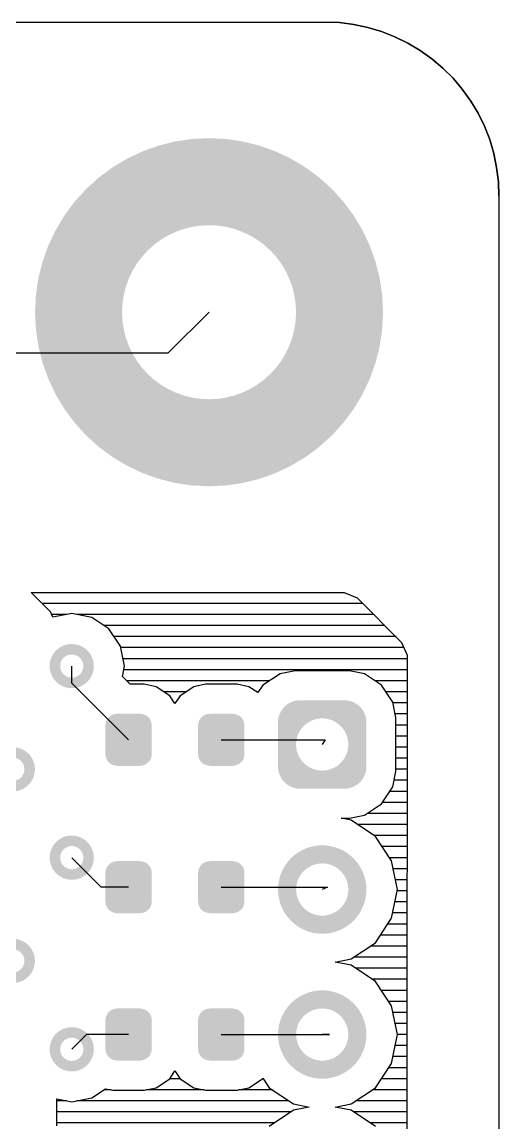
# Model space of a CAD drawing. Extents: x 295 to 953, y 10 to 290.
# Drawn here: x 784.03 to 800.48, y 232.05 to 270 of the extents above; entities that cross this region are included whole.
import ezdxf

# ---------------------------------------------------------------- set-up
doc = ezdxf.new("R2010")
doc.units = 0
doc.header["$LTSCALE"] = 5
doc.header["$MEASUREMENT"] = 0
doc.layers.get('0').update_dxf_attribs({"linetype": 'CONTINUOUS', "lineweight": 25})

msp = doc.modelspace()

# ---------------------------------------------------------------- linework, layer by layer
for p, q in [((586.482, 270), (794.478, 270)), ((586.482, 270), (794.478, 270)), ((794.478, 270), (794.975, 269.979)), ((794.975, 269.979), (794.478, 270)), ((794.975, 269.979), (795.468, 269.913)), ((795.468, 269.913), (794.975, 269.979)), ((795.468, 269.913), (795.951, 269.812)), ((795.951, 269.812), (795.468, 269.913)), ((795.951, 269.812), (796.428, 269.674)), ((796.428, 269.674), (795.951, 269.812)), ((796.428, 269.674), (796.891, 269.492)), ((796.891, 269.492), (796.428, 269.674)), ((796.891, 269.492), (797.338, 269.273)), ((797.338, 269.273), (796.891, 269.492)), ((797.338, 269.273), (797.759, 269.019)), ((797.759, 269.019), (797.338, 269.273)), ((797.759, 269.019), (798.166, 268.735)), ((798.166, 268.735), (797.759, 269.019)), ((798.166, 268.735), (798.542, 268.41)), ((798.542, 268.41), (798.166, 268.735)), ((798.542, 268.41), (798.892, 268.059)), ((798.892, 268.059), (798.542, 268.41)), ((798.892, 268.059), (799.212, 267.683)), ((799.212, 267.683), (798.892, 268.059)), ((799.212, 267.683), (799.502, 267.277)), ((799.502, 267.277), (799.212, 267.683)), ((799.502, 267.277), (799.756, 266.855)), ((799.756, 266.855), (799.502, 267.277)), ((799.756, 266.855), (799.974, 266.408)), ((799.974, 266.408), (799.756, 266.855)), ((799.974, 266.408), (800.157, 265.946)), ((800.157, 265.946), (799.974, 266.408)), ((800.157, 265.946), (800.294, 265.468)), ((800.294, 265.468), (800.157, 265.946)), ((800.294, 265.468), (800.396, 264.986)), ((800.396, 264.986), (800.294, 265.468)), ((800.396, 264.986), (800.457, 264.493)), ((800.457, 264.493), (800.396, 264.986)), ((800.457, 264.493), (800.477, 263.995)), ((800.477, 263.995), (800.457, 264.493)), ((800.477, 263.995), (800.477, 75.999)), ((800.477, 263.995), (800.477, 75.999)), ((789.073, 258.595), (790.48, 259.997)), ((781.757, 258.595), (789.073, 258.595)), ((784.424, 250.259), (784.348, 250.34)), ((784.348, 250.34), (795.138, 250.34)), ((784.577, 250.106), (784.424, 250.259)), ((785.009, 249.675), (784.577, 250.106)), ((795.138, 250.34), (795.585, 250.152)), ((795.585, 250.152), (797.119, 248.618)), ((795.783, 249.959), (784.729, 249.959)), ((785.09, 249.481), (785.009, 249.675)), ((785.572, 249.578), (785.049, 249.578)), ((785.745, 249.608), (785.09, 249.481)), ((786.441, 249.471), (785.745, 249.608)), ((796.164, 249.578), (785.923, 249.578)), ((787.03, 249.08), (786.441, 249.471)), ((796.545, 249.197), (786.858, 249.197)), ((787.422, 248.491), (787.03, 249.08)), ((796.926, 248.816), (787.208, 248.816)), ((797.119, 248.618), (797.307, 248.171)), ((787.559, 247.8), (787.422, 248.491)), ((797.195, 248.435), (787.432, 248.435)), ((785.745, 247.216), (785.745, 247.8)), ((787.493, 247.444), (787.559, 247.8)), ((797.307, 248.054), (787.508, 248.054)), ((797.307, 248.171), (797.302, 233.195)), ((787.762, 247.175), (787.493, 247.444)), ((797.307, 247.673), (787.533, 247.673)), ((792.928, 247.536), (792.339, 247.14)), ((793.446, 247.637), (792.928, 247.536)), ((795.321, 247.637), (793.446, 247.637)), ((795.839, 247.536), (795.321, 247.637)), ((796.428, 247.14), (795.839, 247.536)), ((787.706, 245.26), (785.745, 247.216)), ((792.562, 247.292), (787.645, 247.292)), ((788.244, 247.175), (787.762, 247.175)), ((788.656, 247.089), (788.244, 247.175)), ((789.123, 246.779), (788.656, 247.089)), ((789.951, 247.089), (789.484, 246.779)), ((790.363, 247.175), (789.951, 247.089)), ((791.445, 247.175), (790.363, 247.175)), ((791.856, 247.089), (791.445, 247.175)), ((792.166, 246.886), (791.856, 247.089)), ((792.339, 247.14), (792.166, 246.886)), ((797.307, 247.292), (796.205, 247.292)), ((796.82, 246.555), (796.428, 247.14)), ((789.677, 246.911), (788.93, 246.911)), ((789.301, 246.51), (789.123, 246.779)), ((789.484, 246.779), (789.301, 246.51)), ((792.187, 246.911), (792.131, 246.911)), ((797.307, 246.911), (796.581, 246.911)), ((789.316, 246.53), (789.291, 246.53)), ((796.921, 246.032), (796.82, 246.555)), ((797.307, 246.53), (796.825, 246.53)), ((797.307, 246.149), (796.901, 246.149)), ((796.921, 244.163), (796.921, 246.032)), ((797.307, 245.768), (796.921, 245.768)), ((790.901, 245.26), (794.478, 245.26)), ((794.478, 245.26), (794.381, 245.097)), ((797.307, 245.387), (796.921, 245.387)), ((797.307, 245.006), (796.921, 245.006)), ((797.307, 244.625), (796.921, 244.625)), ((796.82, 243.639), (796.921, 244.163)), ((797.307, 244.244), (796.921, 244.244)), ((796.428, 243.055), (796.82, 243.639)), ((797.307, 243.863), (796.865, 243.863)), ((797.307, 243.482), (796.713, 243.482)), ((795.839, 242.659), (796.428, 243.055)), ((797.307, 243.101), (796.459, 243.101)), ((795.377, 242.491), (795.036, 242.557)), ((795.036, 242.557), (795.321, 242.557)), ((795.321, 242.557), (795.839, 242.659)), ((796.215, 241.928), (795.377, 242.491)), ((797.307, 242.72), (795.925, 242.72)), ((797.307, 242.339), (795.605, 242.339)), ((797.307, 241.958), (796.174, 241.958)), ((796.774, 241.089), (796.215, 241.928)), ((797.307, 241.577), (796.454, 241.577)), ((786.761, 240.18), (785.745, 241.196)), ((797.307, 241.196), (796.708, 241.196)), ((796.972, 240.099), (796.774, 241.089)), ((797.307, 240.815), (796.83, 240.815)), ((797.307, 240.434), (796.906, 240.434)), ((787.706, 240.18), (786.761, 240.18)), ((790.901, 240.18), (794.559, 240.18)), ((794.559, 240.18), (794.381, 240.099)), ((796.774, 239.108), (796.972, 240.099)), ((797.307, 240.053), (796.962, 240.053)), ((797.307, 239.672), (796.891, 239.672)), ((796.215, 238.265), (796.774, 239.108)), ((797.307, 239.291), (796.814, 239.291)), ((797.307, 238.91), (796.642, 238.91)), ((797.307, 238.529), (796.388, 238.529)), ((795.377, 237.706), (796.215, 238.265)), ((797.307, 238.148), (796.032, 238.148)), ((794.833, 237.599), (795.377, 237.706)), ((795.377, 237.488), (794.833, 237.599)), ((797.307, 237.767), (795.463, 237.767)), ((796.215, 236.929), (795.377, 237.488)), ((797.307, 237.386), (795.534, 237.386)), ((797.307, 237.005), (796.103, 237.005)), ((796.774, 236.091), (796.215, 236.929)), ((797.307, 236.624), (796.418, 236.624)), ((797.307, 236.243), (796.677, 236.243)), ((796.972, 235.1), (796.774, 236.091)), ((797.307, 235.862), (796.82, 235.862)), ((797.307, 235.481), (796.896, 235.481)), ((786.253, 235.1), (785.745, 234.592)), ((787.706, 235.1), (786.253, 235.1)), ((790.901, 235.1), (794.635, 235.1)), ((794.635, 235.1), (794.381, 235.1)), ((796.774, 234.104), (796.972, 235.1)), ((797.307, 235.1), (796.972, 235.1)), ((797.307, 234.719), (796.896, 234.719)), ((797.307, 234.338), (796.82, 234.338)), ((789.123, 233.576), (789.301, 233.845)), ((789.301, 233.845), (789.484, 233.576)), ((796.215, 233.266), (796.774, 234.104)), ((797.307, 233.957), (796.672, 233.957)), ((788.656, 233.266), (789.123, 233.576)), ((789.489, 233.576), (789.118, 233.576)), ((789.484, 233.576), (789.951, 233.266)), ((791.856, 233.266), (792.324, 233.576)), ((792.349, 233.576), (792.319, 233.576)), ((792.324, 233.576), (792.334, 233.591)), ((792.334, 233.591), (792.552, 233.266)), ((797.307, 233.576), (796.418, 233.576)), ((786.441, 232.916), (786.914, 233.231)), ((787.107, 233.195), (786.858, 233.195)), ((786.914, 233.231), (787.162, 233.18)), ((787.162, 233.18), (788.244, 233.18)), ((788.244, 233.18), (788.656, 233.266)), ((790.307, 233.195), (788.3, 233.195)), ((789.951, 233.266), (790.363, 233.18)), ((790.363, 233.18), (791.445, 233.18)), ((791.445, 233.18), (791.856, 233.266)), ((792.664, 233.195), (791.501, 233.195)), ((792.552, 233.266), (793.391, 232.707)), ((795.377, 232.707), (796.215, 233.266)), ((797.302, 233.195), (796.103, 233.195)), ((797.302, 233.195), (797.302, 218.59)), ((785.237, 231.95), (785.237, 232.88)), ((785.237, 232.88), (785.745, 232.778)), ((785.572, 232.814), (785.237, 232.814)), ((785.745, 232.778), (786.441, 232.916)), ((793.233, 232.814), (785.923, 232.814)), ((793.391, 232.707), (793.934, 232.596)), ((794.833, 232.596), (795.377, 232.707)), ((797.302, 232.814), (795.534, 232.814)), ((793.304, 232.433), (785.237, 232.433)), ((793.391, 232.489), (792.552, 231.93)), ((793.934, 232.596), (793.391, 232.489)), ((795.377, 232.489), (794.833, 232.596)), ((796.215, 231.93), (795.377, 232.489)), ((797.302, 232.433), (795.463, 232.433)), ((792.735, 232.052), (785.237, 232.052)), ((797.302, 232.052), (796.032, 232.052))]:
    msp.add_line(p, q)
for points, const_width in [([(794.979, 259.997, -1), (785.98, 259.997, -1)], 3), ([(786.326, 247.8, -1), (785.165, 247.8, -1)], 0.363), ([(784.294, 244.244, -1), (783.133, 244.244, -1)], 0.363), ([(786.326, 241.196, -1), (785.165, 241.196, -1)], 0.363), ([(795.593, 240.099, -1), (793.17, 240.099, -1)], 0.625), ([(784.294, 237.64, -1), (783.133, 237.64, -1)], 0.363), ([(795.593, 235.1, -1), (793.17, 235.1, -1)], 0.625), ([(786.326, 234.592, -1), (785.165, 234.592, -1)], 0.363)]:
    msp.add_lwpolyline(points, format="xyb", close=True, dxfattribs=dict(const_width=const_width))
for points in [[(795.778, 246.28), (795.763, 246.303), (792.984, 246.28), (793, 246.303)], [(795.763, 246.303), (795.746, 246.325), (793, 246.303), (793.016, 246.325)], [(795.746, 246.325), (795.729, 246.347), (793.016, 246.325), (793.034, 246.347)], [(795.729, 246.347), (795.71, 246.368), (793.034, 246.347), (793.051, 246.368)], [(795.71, 246.368), (795.692, 246.388), (793.051, 246.368), (793.071, 246.388)], [(795.692, 246.388), (795.671, 246.408), (793.071, 246.388), (793.09, 246.408)], [(795.671, 246.408), (795.651, 246.427), (793.09, 246.408), (793.112, 246.427)], [(795.651, 246.427), (795.63, 246.445), (793.112, 246.427), (793.131, 246.445)], [(795.63, 246.445), (795.609, 246.463), (793.131, 246.445), (793.154, 246.463)], [(795.609, 246.463), (795.586, 246.479), (793.154, 246.463), (793.176, 246.479)], [(795.586, 246.479), (795.563, 246.495), (793.176, 246.479), (793.2, 246.495)], [(795.563, 246.495), (795.539, 246.51), (793.2, 246.495), (793.222, 246.51)], [(795.539, 246.51), (795.516, 246.524), (793.222, 246.51), (793.247, 246.524)], [(795.516, 246.524), (795.491, 246.537), (793.247, 246.524), (793.27, 246.537)], [(795.491, 246.537), (795.466, 246.549), (793.27, 246.537), (793.297, 246.549)], [(795.466, 246.549), (795.44, 246.561), (793.297, 246.549), (793.321, 246.561)], [(795.44, 246.561), (795.415, 246.571), (793.321, 246.561), (793.348, 246.571)], [(795.415, 246.571), (795.388, 246.581), (793.348, 246.571), (793.373, 246.581)], [(795.388, 246.581), (795.363, 246.589), (793.373, 246.581), (793.401, 246.589)], [(795.363, 246.589), (795.334, 246.597), (793.401, 246.589), (793.426, 246.597)], [(795.334, 246.597), (795.309, 246.603), (793.426, 246.597), (793.456, 246.603)], [(795.309, 246.603), (795.279, 246.609), (793.456, 246.603), (793.48, 246.609)], [(795.279, 246.609), (795.254, 246.613), (793.48, 246.609), (793.512, 246.613)], [(795.254, 246.613), (795.222, 246.617), (793.512, 246.613), (793.535, 246.617)], [(795.222, 246.617), (795.199, 246.619), (793.535, 246.617), (793.57, 246.619)], [(795.199, 246.619), (795.158, 246.621), (793.57, 246.619), (793.591, 246.621)], [(795.158, 246.621), (795.143, 246.621), (793.591, 246.621), (793.619, 246.621)], [(788.483, 245.885), (788.434, 245.986), (786.927, 245.885), (786.981, 245.986)], [(788.434, 245.986), (788.423, 245.998), (786.981, 245.986), (786.987, 245.998)], [(788.423, 245.998), (788.345, 246.077), (786.987, 245.998), (787.07, 246.077)], [(788.345, 246.077), (788.329, 246.085), (787.07, 246.077), (787.078, 246.085)], [(788.329, 246.085), (788.233, 246.136), (787.078, 246.085), (787.184, 246.136)], [(788.233, 246.136), (788.207, 246.14), (787.184, 246.136), (787.193, 246.14)], [(788.207, 246.14), (788.107, 246.156), (787.193, 246.14), (787.305, 246.156)], [(788.107, 246.156), (788.107, 246.159), (787.305, 246.156), (787.305, 246.159)], [(791.678, 245.885), (791.629, 245.986), (790.122, 245.885), (790.176, 245.986)], [(791.629, 245.986), (791.618, 245.998), (790.176, 245.986), (790.182, 245.998)], [(791.618, 245.998), (791.541, 246.077), (790.182, 245.998), (790.265, 246.077)], [(791.541, 246.077), (791.525, 246.085), (790.265, 246.077), (790.274, 246.085)], [(791.525, 246.085), (791.428, 246.136), (790.274, 246.085), (790.379, 246.136)], [(791.428, 246.136), (791.402, 246.14), (790.379, 246.136), (790.388, 246.14)], [(791.402, 246.14), (791.303, 246.156), (790.388, 246.14), (790.5, 246.156)], [(791.303, 246.156), (791.303, 246.159), (790.5, 246.156), (790.5, 246.159)], [(793.954, 245.889), (794.007, 245.915), (792.858, 245.889), (792.859, 245.915)], [(794.008, 245.916), (794.064, 245.939), (792.859, 245.916), (792.862, 245.939)], [(794.007, 245.915), (794.008, 245.916), (792.859, 245.915), (792.859, 245.916)], [(794.064, 245.939), (794.121, 245.958), (792.862, 245.939), (792.864, 245.958)], [(794.121, 245.958), (794.167, 245.97), (792.864, 245.958), (792.865, 245.97)], [(794.167, 245.97), (794.18, 245.974), (792.865, 245.97), (792.866, 245.974)], [(794.18, 245.974), (794.239, 245.985), (792.866, 245.974), (792.868, 245.985)], [(794.239, 245.985), (794.299, 245.993), (792.868, 245.985), (792.869, 245.993)], [(794.299, 245.993), (794.359, 245.996), (792.869, 245.993), (792.87, 245.996)], [(795.892, 245.998), (795.886, 246.025), (792.87, 245.998), (792.875, 246.025)], [(795.893, 245.996), (795.892, 245.998), (792.87, 245.996), (792.87, 245.998)], [(795.886, 246.025), (795.88, 246.053), (792.875, 246.025), (792.883, 246.053)], [(795.88, 246.053), (795.872, 246.079), (792.883, 246.053), (792.889, 246.079)], [(795.872, 246.079), (795.864, 246.106), (792.889, 246.079), (792.899, 246.106)], [(795.864, 246.106), (795.854, 246.132), (792.899, 246.106), (792.907, 246.132)], [(795.854, 246.132), (795.844, 246.158), (792.907, 246.132), (792.918, 246.158)], [(795.844, 246.158), (795.833, 246.183), (792.918, 246.158), (792.929, 246.183)], [(795.833, 246.183), (795.821, 246.208), (792.929, 246.183), (792.942, 246.208)], [(795.821, 246.208), (795.807, 246.232), (792.942, 246.208), (792.955, 246.232)], [(795.807, 246.232), (795.793, 246.257), (792.955, 246.232), (792.969, 246.257)], [(795.793, 246.257), (795.778, 246.28), (792.969, 246.257), (792.984, 246.28)], [(795.893, 245.996), (795.893, 245.996), (794.42, 245.996), (794.359, 245.996)], [(795.893, 245.991), (795.893, 245.996), (794.48, 245.991), (794.42, 245.996)], [(795.895, 245.983), (795.893, 245.991), (794.54, 245.983), (794.48, 245.991)], [(795.897, 245.97), (795.895, 245.983), (794.599, 245.97), (794.54, 245.983)], [(795.899, 245.953), (795.897, 245.97), (794.657, 245.953), (794.599, 245.97)], [(795.9, 245.943), (795.899, 245.953), (794.685, 245.943), (794.657, 245.953)], [(795.901, 245.933), (795.9, 245.943), (794.714, 245.933), (794.685, 245.943)], [(795.903, 245.909), (795.901, 245.933), (794.769, 245.909), (794.714, 245.933)], [(795.905, 245.888), (795.903, 245.909), (794.809, 245.888), (794.769, 245.909)], [(788.506, 245.76), (788.489, 245.872), (786.906, 245.76), (786.925, 245.872)], [(788.506, 245.758), (788.506, 245.76), (786.906, 245.758), (786.906, 245.76)], [(788.506, 244.762), (788.506, 245.758), (786.906, 244.762), (786.906, 245.758)], [(788.489, 245.872), (788.483, 245.885), (786.925, 245.872), (786.927, 245.885)], [(791.701, 245.76), (791.684, 245.872), (790.101, 245.76), (790.12, 245.872)], [(791.701, 245.758), (791.701, 245.76), (790.101, 245.758), (790.101, 245.76)], [(791.701, 244.762), (791.701, 245.758), (790.101, 244.762), (790.101, 245.758)], [(791.684, 245.872), (791.678, 245.885), (790.12, 245.872), (790.122, 245.885)], [(793.904, 245.859), (793.954, 245.889), (792.857, 245.859), (792.858, 245.889)], [(793.902, 245.858), (793.904, 245.859), (792.857, 245.858), (792.857, 245.859)], [(793.852, 245.824), (793.902, 245.858), (792.857, 245.824), (792.857, 245.858)], [(793.804, 245.787), (793.852, 245.824), (792.857, 245.787), (792.857, 245.824)], [(793.759, 245.747), (793.804, 245.787), (792.857, 245.747), (792.857, 245.787)], [(793.717, 245.703), (793.759, 245.747), (792.857, 245.703), (792.857, 245.747)], [(793.678, 245.657), (793.717, 245.703), (792.857, 245.657), (792.857, 245.703)], [(793.642, 245.609), (793.678, 245.657), (792.857, 245.609), (792.857, 245.657)], [(793.609, 245.558), (793.642, 245.609), (792.857, 245.558), (792.857, 245.609)], [(793.58, 245.505), (793.609, 245.558), (792.857, 245.505), (792.857, 245.558)], [(795.905, 245.881), (795.905, 245.888), (794.823, 245.881), (794.809, 245.888)], [(795.905, 245.859), (795.905, 245.881), (794.858, 245.859), (794.823, 245.881)], [(795.905, 245.849), (795.905, 245.859), (794.874, 245.849), (794.858, 245.859)], [(795.905, 245.814), (795.905, 245.849), (794.924, 245.814), (794.874, 245.849)], [(795.905, 245.776), (795.905, 245.814), (794.971, 245.776), (794.924, 245.814)], [(795.905, 245.735), (795.905, 245.776), (795.015, 245.735), (794.971, 245.776)], [(795.905, 245.691), (795.905, 245.735), (795.056, 245.691), (795.015, 245.735)], [(795.905, 245.644), (795.905, 245.691), (795.095, 245.644), (795.056, 245.691)], [(795.905, 245.595), (795.905, 245.644), (795.13, 245.595), (795.095, 245.644)], [(795.905, 245.544), (795.905, 245.595), (795.162, 245.544), (795.13, 245.595)], [(795.905, 245.49), (795.905, 245.544), (795.19, 245.49), (795.162, 245.544)], [(793.554, 245.45), (793.58, 245.505), (792.857, 245.45), (792.857, 245.505)], [(793.532, 245.394), (793.554, 245.45), (792.857, 245.394), (792.857, 245.45)], [(793.514, 245.336), (793.532, 245.394), (792.857, 245.336), (792.857, 245.394)], [(793.5, 245.278), (793.514, 245.336), (792.857, 245.278), (792.857, 245.336)], [(793.49, 245.218), (793.5, 245.278), (792.857, 245.218), (792.857, 245.278)], [(793.484, 245.158), (793.49, 245.218), (792.857, 245.158), (792.857, 245.218)], [(793.482, 245.097), (793.484, 245.158), (792.857, 245.097), (792.857, 245.158)], [(795.905, 245.435), (795.905, 245.49), (795.214, 245.435), (795.19, 245.49)], [(795.905, 245.378), (795.905, 245.435), (795.235, 245.378), (795.214, 245.435)], [(795.905, 245.32), (795.905, 245.378), (795.252, 245.32), (795.235, 245.378)], [(795.905, 245.261), (795.905, 245.32), (795.265, 245.261), (795.252, 245.32)], [(795.905, 245.202), (795.905, 245.261), (795.274, 245.202), (795.265, 245.261)], [(795.905, 245.141), (795.905, 245.202), (795.279, 245.141), (795.274, 245.202)], [(788.506, 244.76), (788.506, 244.762), (786.906, 244.76), (786.906, 244.762)], [(791.701, 244.76), (791.701, 244.762), (790.101, 244.76), (790.101, 244.762)], [(793.483, 245.053), (793.482, 245.097), (792.857, 245.053), (792.857, 245.097)], [(793.488, 244.993), (793.483, 245.053), (792.857, 244.993), (792.857, 245.053)], [(793.497, 244.933), (793.488, 244.993), (792.857, 244.933), (792.857, 244.993)], [(793.51, 244.874), (793.497, 244.933), (792.857, 244.874), (792.857, 244.933)], [(793.527, 244.816), (793.51, 244.874), (792.857, 244.816), (792.857, 244.874)], [(793.548, 244.76), (793.527, 244.816), (792.857, 244.76), (792.857, 244.816)], [(795.905, 244.744), (795.905, 244.801), (795.208, 244.744), (795.23, 244.801)], [(795.905, 244.801), (795.905, 244.859), (795.23, 244.801), (795.248, 244.859)], [(795.905, 244.859), (795.905, 244.917), (795.248, 244.859), (795.262, 244.917)], [(795.905, 244.917), (795.905, 244.977), (795.262, 244.917), (795.272, 244.977)], [(795.905, 244.977), (795.905, 245.037), (795.272, 244.977), (795.278, 245.037)], [(795.905, 245.037), (795.905, 245.097), (795.278, 245.037), (795.28, 245.097)], [(795.905, 245.097), (795.905, 245.141), (795.28, 245.097), (795.279, 245.141)], [(788.487, 244.648), (788.506, 244.76), (786.923, 244.648), (786.906, 244.76)], [(788.485, 244.635), (788.487, 244.648), (786.929, 244.635), (786.923, 244.648)], [(788.431, 244.534), (788.485, 244.635), (786.978, 244.534), (786.929, 244.635)], [(788.425, 244.522), (788.431, 244.534), (786.989, 244.522), (786.978, 244.534)], [(788.342, 244.443), (788.425, 244.522), (787.067, 244.443), (786.989, 244.522)], [(788.334, 244.435), (788.342, 244.443), (787.083, 244.435), (787.067, 244.443)], [(788.228, 244.384), (788.334, 244.435), (787.179, 244.384), (787.083, 244.435)], [(788.219, 244.38), (788.228, 244.384), (787.205, 244.38), (787.179, 244.384)], [(791.682, 244.648), (791.701, 244.76), (790.118, 244.648), (790.101, 244.76)], [(791.68, 244.635), (791.682, 244.648), (790.125, 244.635), (790.118, 244.648)], [(791.627, 244.534), (791.68, 244.635), (790.174, 244.534), (790.125, 244.635)], [(791.621, 244.522), (791.627, 244.534), (790.185, 244.522), (790.174, 244.534)], [(791.538, 244.443), (791.621, 244.522), (790.262, 244.443), (790.185, 244.522)], [(791.529, 244.435), (791.538, 244.443), (790.278, 244.435), (790.262, 244.443)], [(791.423, 244.384), (791.529, 244.435), (790.375, 244.384), (790.278, 244.435)], [(791.414, 244.38), (791.423, 244.384), (790.401, 244.38), (790.375, 244.384)], [(793.572, 244.704), (793.548, 244.76), (792.857, 244.704), (792.857, 244.76)], [(793.601, 244.651), (793.572, 244.704), (792.857, 244.651), (792.857, 244.704)], [(793.632, 244.6), (793.601, 244.651), (792.857, 244.6), (792.857, 244.651)], [(793.667, 244.55), (793.632, 244.6), (792.857, 244.55), (792.857, 244.6)], [(793.706, 244.504), (793.667, 244.55), (792.857, 244.504), (792.857, 244.55)], [(793.747, 244.46), (793.706, 244.504), (792.857, 244.46), (792.857, 244.504)], [(793.792, 244.419), (793.747, 244.46), (792.857, 244.419), (792.857, 244.46)], [(793.838, 244.38), (793.792, 244.419), (792.857, 244.38), (792.857, 244.419)], [(795.905, 244.371), (795.905, 244.408), (794.911, 244.371), (794.958, 244.408)], [(795.905, 244.408), (795.905, 244.448), (794.958, 244.408), (795.003, 244.448)], [(795.905, 244.448), (795.905, 244.491), (795.003, 244.448), (795.045, 244.491)], [(795.905, 244.491), (795.905, 244.537), (795.045, 244.491), (795.085, 244.537)], [(795.905, 244.537), (795.905, 244.586), (795.085, 244.537), (795.121, 244.586)], [(795.905, 244.586), (795.905, 244.637), (795.121, 244.586), (795.153, 244.637)], [(795.905, 244.637), (795.905, 244.69), (795.153, 244.637), (795.183, 244.69)], [(795.905, 244.69), (795.905, 244.744), (795.183, 244.69), (795.208, 244.744)], [(788.107, 244.364), (788.219, 244.38), (787.305, 244.364), (787.205, 244.38)], [(788.107, 244.361), (788.107, 244.364), (787.305, 244.361), (787.305, 244.364)], [(791.303, 244.364), (791.414, 244.38), (790.5, 244.364), (790.401, 244.38)], [(791.303, 244.361), (791.303, 244.364), (790.5, 244.361), (790.5, 244.364)], [(793.888, 244.346), (793.838, 244.38), (792.857, 244.346), (792.857, 244.38)], [(793.905, 244.335), (793.888, 244.346), (792.857, 244.335), (792.857, 244.346)], [(793.939, 244.314), (793.905, 244.335), (792.858, 244.314), (792.857, 244.335)], [(793.953, 244.307), (793.939, 244.314), (792.858, 244.307), (792.858, 244.314)], [(793.993, 244.286), (793.953, 244.307), (792.859, 244.286), (792.858, 244.307)], [(794.048, 244.262), (793.993, 244.286), (792.861, 244.262), (792.859, 244.286)], [(794.077, 244.252), (794.048, 244.262), (792.862, 244.252), (792.861, 244.262)], [(794.105, 244.242), (794.077, 244.252), (792.863, 244.242), (792.862, 244.252)], [(794.163, 244.225), (794.105, 244.242), (792.866, 244.225), (792.863, 244.242)], [(794.223, 244.212), (794.163, 244.225), (792.868, 244.212), (792.866, 244.225)], [(794.282, 244.204), (794.223, 244.212), (792.869, 244.204), (792.868, 244.212)], [(794.343, 244.199), (794.282, 244.204), (792.87, 244.199), (792.869, 244.204)], [(795.892, 244.197), (795.892, 244.199), (792.87, 244.197), (792.87, 244.199)], [(795.887, 244.17), (795.892, 244.197), (792.876, 244.17), (792.87, 244.197)], [(795.88, 244.142), (795.887, 244.17), (792.882, 244.142), (792.876, 244.17)], [(795.873, 244.116), (795.88, 244.142), (792.89, 244.116), (792.882, 244.142)], [(795.864, 244.089), (795.873, 244.116), (792.898, 244.089), (792.89, 244.116)], [(795.855, 244.063), (795.864, 244.089), (792.908, 244.063), (792.898, 244.089)], [(795.844, 244.037), (795.855, 244.063), (792.918, 244.037), (792.908, 244.063)], [(795.833, 244.012), (795.844, 244.037), (792.93, 244.012), (792.918, 244.037)], [(795.82, 243.987), (795.833, 244.012), (792.942, 243.987), (792.93, 244.012)], [(795.892, 244.199), (795.893, 244.202), (794.403, 244.199), (794.463, 244.202)], [(795.893, 244.202), (795.894, 244.21), (794.463, 244.202), (794.523, 244.21)], [(795.894, 244.21), (795.896, 244.221), (794.523, 244.21), (794.583, 244.221)], [(795.896, 244.221), (795.897, 244.225), (794.583, 244.221), (794.595, 244.225)], [(795.897, 244.225), (795.898, 244.237), (794.595, 244.225), (794.641, 244.237)], [(795.898, 244.237), (795.9, 244.256), (794.641, 244.237), (794.698, 244.256)], [(795.9, 244.256), (795.903, 244.279), (794.698, 244.256), (794.754, 244.279)], [(795.903, 244.279), (795.903, 244.28), (794.754, 244.279), (794.755, 244.28)], [(795.903, 244.28), (795.904, 244.306), (794.755, 244.28), (794.808, 244.306)], [(795.904, 244.306), (795.905, 244.335), (794.808, 244.306), (794.858, 244.335)], [(795.905, 244.335), (795.905, 244.337), (794.858, 244.335), (794.86, 244.337)], [(795.905, 244.337), (795.905, 244.371), (794.86, 244.337), (794.911, 244.371)], [(795.808, 243.963), (795.82, 243.987), (792.955, 243.963), (792.942, 243.987)], [(795.793, 243.938), (795.808, 243.963), (792.969, 243.938), (792.955, 243.963)], [(795.779, 243.915), (795.793, 243.938), (792.984, 243.915), (792.969, 243.938)], [(795.762, 243.892), (795.779, 243.915), (793, 243.892), (792.984, 243.915)], [(795.746, 243.87), (795.762, 243.892), (793.017, 243.87), (793, 243.892)], [(795.728, 243.848), (795.746, 243.87), (793.034, 243.848), (793.017, 243.87)], [(795.711, 243.827), (795.728, 243.848), (793.052, 243.827), (793.034, 243.848)], [(795.691, 243.806), (795.711, 243.827), (793.071, 243.806), (793.052, 243.827)], [(795.672, 243.787), (795.691, 243.806), (793.091, 243.787), (793.071, 243.806)], [(795.651, 243.768), (795.672, 243.787), (793.111, 243.768), (793.091, 243.787)], [(795.631, 243.75), (795.651, 243.768), (793.132, 243.75), (793.111, 243.768)], [(795.608, 243.732), (795.631, 243.75), (793.154, 243.732), (793.132, 243.75)], [(795.587, 243.716), (795.608, 243.732), (793.176, 243.716), (793.154, 243.732)], [(795.563, 243.7), (795.587, 243.716), (793.199, 243.7), (793.176, 243.716)], [(795.54, 243.685), (795.563, 243.7), (793.223, 243.685), (793.199, 243.7)], [(795.515, 243.671), (795.54, 243.685), (793.246, 243.671), (793.223, 243.685)], [(795.492, 243.658), (795.515, 243.671), (793.272, 243.658), (793.246, 243.671)], [(795.465, 243.645), (795.492, 243.658), (793.296, 243.645), (793.272, 243.658)], [(795.441, 243.634), (795.465, 243.645), (793.322, 243.634), (793.296, 243.645)], [(795.414, 243.624), (795.441, 243.634), (793.347, 243.624), (793.322, 243.634)], [(795.389, 243.614), (795.414, 243.624), (793.374, 243.614), (793.347, 243.624)], [(795.361, 243.606), (795.389, 243.614), (793.4, 243.606), (793.374, 243.614)], [(795.336, 243.598), (795.361, 243.606), (793.428, 243.598), (793.4, 243.606)], [(795.306, 243.592), (795.336, 243.598), (793.453, 243.592), (793.428, 243.598)], [(795.282, 243.586), (795.306, 243.592), (793.483, 243.586), (793.453, 243.592)], [(795.251, 243.582), (795.282, 243.586), (793.508, 243.582), (793.483, 243.586)], [(795.227, 243.578), (795.251, 243.582), (793.54, 243.578), (793.508, 243.582)], [(795.192, 243.575), (795.227, 243.578), (793.564, 243.575), (793.54, 243.578)], [(795.171, 243.574), (795.192, 243.575), (793.605, 243.574), (793.564, 243.575)], [(795.143, 243.573), (795.171, 243.574), (793.619, 243.573), (793.605, 243.574)], [(788.423, 240.918), (788.345, 240.997), (786.987, 240.918), (787.07, 240.997)], [(788.345, 240.997), (788.329, 241.005), (787.07, 240.997), (787.078, 241.005)], [(788.329, 241.005), (788.233, 241.056), (787.078, 241.005), (787.184, 241.056)], [(788.233, 241.056), (788.207, 241.06), (787.184, 241.056), (787.193, 241.06)], [(788.207, 241.06), (788.107, 241.076), (787.193, 241.06), (787.305, 241.076)], [(788.107, 241.076), (788.107, 241.079), (787.305, 241.076), (787.305, 241.079)], [(791.618, 240.918), (791.541, 240.997), (790.182, 240.918), (790.265, 240.997)], [(791.541, 240.997), (791.525, 241.005), (790.265, 240.997), (790.274, 241.005)], [(791.525, 241.005), (791.428, 241.056), (790.274, 241.005), (790.379, 241.056)], [(791.428, 241.056), (791.402, 241.06), (790.379, 241.056), (790.388, 241.06)], [(791.402, 241.06), (791.303, 241.076), (790.388, 241.06), (790.5, 241.076)], [(791.303, 241.076), (791.303, 241.079), (790.5, 241.076), (790.5, 241.079)], [(788.506, 240.68), (788.489, 240.792), (786.906, 240.68), (786.925, 240.792)], [(788.506, 240.678), (788.506, 240.68), (786.906, 240.678), (786.906, 240.68)], [(788.506, 239.682), (788.506, 240.678), (786.906, 239.682), (786.906, 240.678)], [(788.489, 240.792), (788.483, 240.805), (786.925, 240.792), (786.927, 240.805)], [(788.483, 240.805), (788.434, 240.906), (786.927, 240.805), (786.981, 240.906)], [(788.434, 240.906), (788.423, 240.918), (786.981, 240.906), (786.987, 240.918)], [(791.701, 240.68), (791.684, 240.792), (790.101, 240.68), (790.12, 240.792)], [(791.701, 240.678), (791.701, 240.68), (790.101, 240.678), (790.101, 240.68)], [(791.701, 239.682), (791.701, 240.678), (790.101, 239.682), (790.101, 240.678)], [(791.684, 240.792), (791.678, 240.805), (790.12, 240.792), (790.122, 240.805)], [(791.678, 240.805), (791.629, 240.906), (790.122, 240.805), (790.176, 240.906)], [(791.629, 240.906), (791.618, 240.918), (790.176, 240.906), (790.182, 240.918)], [(788.506, 239.68), (788.506, 239.682), (786.906, 239.68), (786.906, 239.682)], [(788.487, 239.568), (788.506, 239.68), (786.923, 239.568), (786.906, 239.68)], [(788.485, 239.555), (788.487, 239.568), (786.929, 239.555), (786.923, 239.568)], [(788.431, 239.454), (788.485, 239.555), (786.978, 239.454), (786.929, 239.555)], [(788.425, 239.442), (788.431, 239.454), (786.989, 239.442), (786.978, 239.454)], [(791.701, 239.68), (791.701, 239.682), (790.101, 239.68), (790.101, 239.682)], [(791.682, 239.568), (791.701, 239.68), (790.118, 239.568), (790.101, 239.68)], [(791.68, 239.555), (791.682, 239.568), (790.125, 239.555), (790.118, 239.568)], [(791.627, 239.454), (791.68, 239.555), (790.174, 239.454), (790.125, 239.555)], [(791.621, 239.442), (791.627, 239.454), (790.185, 239.442), (790.174, 239.454)], [(788.342, 239.363), (788.425, 239.442), (787.067, 239.363), (786.989, 239.442)], [(788.334, 239.355), (788.342, 239.363), (787.083, 239.355), (787.067, 239.363)], [(788.228, 239.304), (788.334, 239.355), (787.179, 239.304), (787.083, 239.355)], [(788.219, 239.3), (788.228, 239.304), (787.205, 239.3), (787.179, 239.304)], [(788.107, 239.284), (788.219, 239.3), (787.305, 239.284), (787.205, 239.3)], [(788.107, 239.281), (788.107, 239.284), (787.305, 239.281), (787.305, 239.284)], [(791.538, 239.363), (791.621, 239.442), (790.262, 239.363), (790.185, 239.442)], [(791.529, 239.355), (791.538, 239.363), (790.278, 239.355), (790.262, 239.363)], [(791.423, 239.304), (791.529, 239.355), (790.375, 239.304), (790.278, 239.355)], [(791.414, 239.3), (791.423, 239.304), (790.401, 239.3), (790.375, 239.304)], [(791.303, 239.284), (791.414, 239.3), (790.5, 239.284), (790.401, 239.3)], [(791.303, 239.281), (791.303, 239.284), (790.5, 239.281), (790.5, 239.284)], [(788.506, 235.6), (788.489, 235.712), (786.906, 235.6), (786.925, 235.712)], [(788.489, 235.712), (788.483, 235.725), (786.925, 235.712), (786.927, 235.725)], [(788.483, 235.725), (788.434, 235.826), (786.927, 235.725), (786.981, 235.826)], [(788.434, 235.826), (788.423, 235.838), (786.981, 235.826), (786.987, 235.838)], [(788.423, 235.838), (788.345, 235.917), (786.987, 235.838), (787.07, 235.917)], [(788.345, 235.917), (788.329, 235.925), (787.07, 235.917), (787.078, 235.925)], [(788.329, 235.925), (788.233, 235.976), (787.078, 235.925), (787.184, 235.976)], [(788.233, 235.976), (788.207, 235.98), (787.184, 235.976), (787.193, 235.98)], [(788.207, 235.98), (788.107, 235.996), (787.193, 235.98), (787.305, 235.996)], [(788.107, 235.996), (788.107, 235.999), (787.305, 235.996), (787.305, 235.999)], [(791.701, 235.6), (791.684, 235.712), (790.101, 235.6), (790.12, 235.712)], [(791.684, 235.712), (791.678, 235.725), (790.12, 235.712), (790.122, 235.725)], [(791.678, 235.725), (791.629, 235.826), (790.122, 235.725), (790.176, 235.826)], [(791.629, 235.826), (791.618, 235.838), (790.176, 235.826), (790.182, 235.838)], [(791.618, 235.838), (791.541, 235.917), (790.182, 235.838), (790.265, 235.917)], [(791.541, 235.917), (791.525, 235.925), (790.265, 235.917), (790.274, 235.925)], [(791.525, 235.925), (791.428, 235.976), (790.274, 235.925), (790.379, 235.976)], [(791.428, 235.976), (791.402, 235.98), (790.379, 235.976), (790.388, 235.98)], [(791.402, 235.98), (791.303, 235.996), (790.388, 235.98), (790.5, 235.996)], [(791.303, 235.996), (791.303, 235.999), (790.5, 235.996), (790.5, 235.999)], [(788.506, 235.598), (788.506, 235.6), (786.906, 235.598), (786.906, 235.6)], [(788.506, 234.602), (788.506, 235.598), (786.906, 234.602), (786.906, 235.598)], [(791.701, 235.598), (791.701, 235.6), (790.101, 235.598), (790.101, 235.6)], [(791.701, 234.602), (791.701, 235.598), (790.101, 234.602), (790.101, 235.598)], [(788.506, 234.6), (788.506, 234.602), (786.906, 234.6), (786.906, 234.602)], [(788.487, 234.488), (788.506, 234.6), (786.923, 234.488), (786.906, 234.6)], [(791.701, 234.6), (791.701, 234.602), (790.101, 234.6), (790.101, 234.602)], [(791.682, 234.488), (791.701, 234.6), (790.118, 234.488), (790.101, 234.6)], [(788.485, 234.475), (788.487, 234.488), (786.929, 234.475), (786.923, 234.488)], [(788.431, 234.374), (788.485, 234.475), (786.978, 234.374), (786.929, 234.475)], [(788.425, 234.362), (788.431, 234.374), (786.989, 234.362), (786.978, 234.374)], [(788.342, 234.283), (788.425, 234.362), (787.067, 234.283), (786.989, 234.362)], [(788.334, 234.275), (788.342, 234.283), (787.083, 234.275), (787.067, 234.283)], [(788.228, 234.224), (788.334, 234.275), (787.179, 234.224), (787.083, 234.275)], [(788.219, 234.22), (788.228, 234.224), (787.205, 234.22), (787.179, 234.224)], [(788.107, 234.204), (788.219, 234.22), (787.305, 234.204), (787.205, 234.22)], [(788.107, 234.201), (788.107, 234.204), (787.305, 234.201), (787.305, 234.204)], [(791.68, 234.475), (791.682, 234.488), (790.125, 234.475), (790.118, 234.488)], [(791.627, 234.374), (791.68, 234.475), (790.174, 234.374), (790.125, 234.475)], [(791.621, 234.362), (791.627, 234.374), (790.185, 234.362), (790.174, 234.374)], [(791.538, 234.283), (791.621, 234.362), (790.262, 234.283), (790.185, 234.362)], [(791.529, 234.275), (791.538, 234.283), (790.278, 234.275), (790.262, 234.283)], [(791.423, 234.224), (791.529, 234.275), (790.375, 234.224), (790.278, 234.275)], [(791.414, 234.22), (791.423, 234.224), (790.401, 234.22), (790.375, 234.224)], [(791.303, 234.204), (791.414, 234.22), (790.5, 234.204), (790.401, 234.22)], [(791.303, 234.201), (791.303, 234.204), (790.5, 234.201), (790.5, 234.204)]]:
    msp.add_solid(points)

doc.saveas('drawing.dxf')
